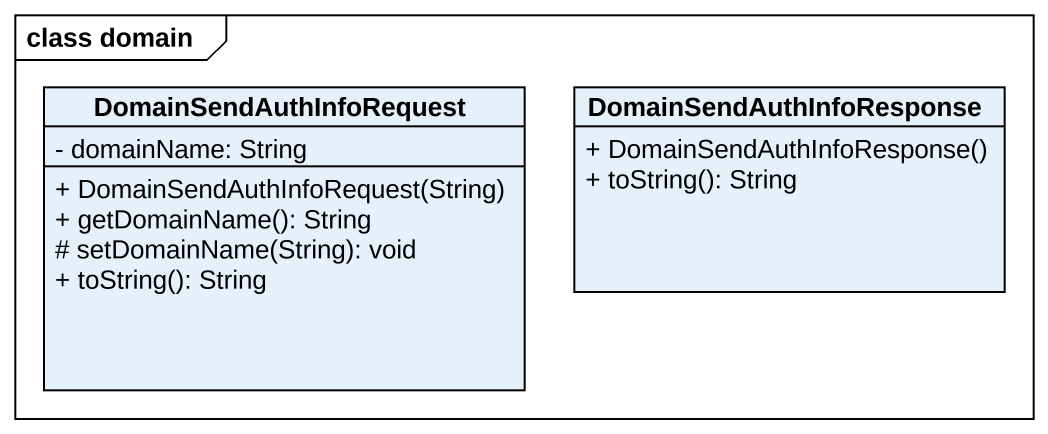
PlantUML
@startuml
mainframe class domain
hide circle
hide empty members
skinparam classAttributeIconSize 0
class DomainSendAuthInfoRequest {
  - domainName: String
  + DomainSendAuthInfoRequest(String)
  + getDomainName(): String
  # setDomainName(String): void
  + toString(): String
}
class DomainSendAuthInfoResponse {
  + DomainSendAuthInfoResponse()
  + toString(): String
}
@enduml
